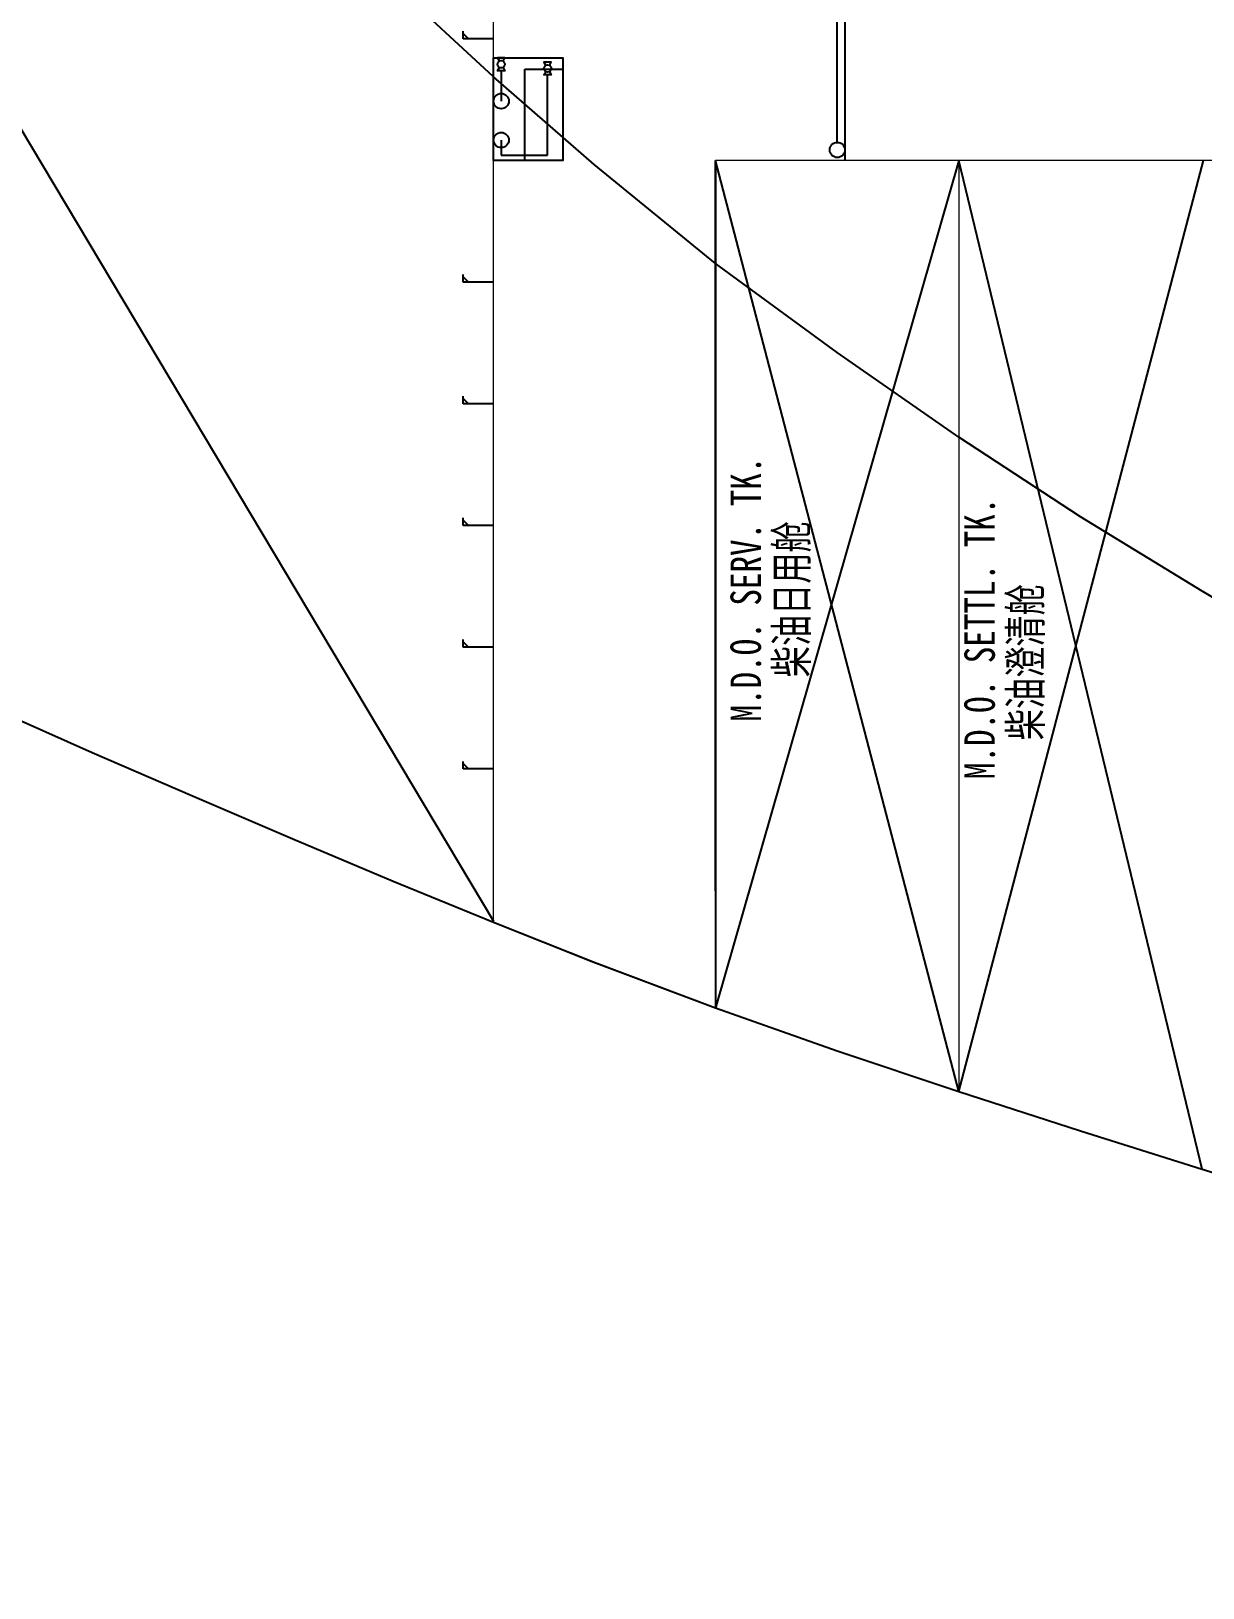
# Model space of a CAD drawing. Header units: millimetres. Extents: x -1838618 to -1600818, y -1770412 to -1553248.
# Drawn here: x -1823147 to -1815441, y -1699728 to -1689496 of the extents above; entities that cross this region are included whole.
import ezdxf
from ezdxf.enums import TextEntityAlignment as Align

# ---------------------------------------------------------------- set-up
doc = ezdxf.new("R2010")
doc.units = ezdxf.units.MM
doc.header["$LTSCALE"] = 100
doc.linetypes.add('ACAD_ISO04W100', pattern=[30, 24, -3, 0, -3])
for name, color, linetype in [('11', 7, 'Continuous'), ('401texte', 4, 'Continuous'), ('402textc', 6, 'Continuous'), ('416grating', 9, 'Continuous')]:
    doc.layers.add(name, color=color, linetype=linetype)
doc.styles.add('HZ', font='romans.shx', dxfattribs={"width": 0.8, "height": 4, "bigfont": 'hzdx.shx'})
doc.styles.add('ROMANT', font='', dxfattribs={"width": 0.8})
doc.styles.get('ROMANT').set_extended_font_data('SimSun')

# ---------------------------------------------------------------- blocks, each defined once
blk = doc.blocks.new('A$C02617EFD')
at = {"color": 9, "lineweight": -3}
for p, q in [((50, 590), (50, 390)), ((355, 34), (355, 562)), ((50, 134), (50, 34)), ((50, 34), (355, 34))]:
    blk.add_line(p, q, dxfattribs=at)
for points in [[(0, 674), (455, 674), (455, 0), (0, 0)], [(205, 600), (455, 600), (455, 0), (205, 0)]]:
    blk.add_lwpolyline(points, close=True, dxfattribs=at)
for points in [[(62, 653), (74, 674), (26, 674), (38, 653)], [(367, 625), (379, 646), (331, 646), (343, 625)], [(62, 611), (74, 590), (26, 590), (38, 611)], [(367, 583), (379, 562), (331, 562), (343, 583)]]:
    blk.add_lwpolyline(points, dxfattribs=at)
for centre, radius in [((50, 632), 24.3), ((355, 604), 24.3), ((50, 390), 50), ((50, 134), 50)]:
    blk.add_circle(centre, radius, dxfattribs=at)
blk = doc.blocks.new('UPPER PLATFORM')
at = {"color": 0, "lineweight": -3}
blk.add_line((-18400, -4681.06), (-18400, -3757.5), dxfattribs=at)
at = {"color": 6}
for p, q in [((-20860, -4000.05), (-20860, -3950.05)), ((-20825, -4000.05), (-20860, -3965.05)), ((-20660, -4000.05), (-20860, -4000.05)), ((-20860, -5600.05), (-20860, -5550.05)), ((-20825, -5600.05), (-20860, -5565.05)), ((-20660, -5600.05), (-20860, -5600.05)), ((-20860, -6400.05), (-20860, -6350.05)), ((-20825, -6400.05), (-20860, -6365.05)), ((-20660, -6400.05), (-20860, -6400.05)), ((-20860, -7200.05), (-20860, -7150.05)), ((-20825, -7200.05), (-20860, -7165.05)), ((-20660, -7200.05), (-20860, -7200.05)), ((-20860, -8000.05), (-20860, -7950.05)), ((-20825, -8000.05), (-20860, -7965.05)), ((-20660, -8000.05), (-20860, -8000.05)), ((-20860, -8800.05), (-20860, -8750.05)), ((-20825, -8800.05), (-20860, -8765.05)), ((-20660, -8800.05), (-20860, -8800.05))]:
    blk.add_line(p, q, dxfattribs=at)
at = {"color": 9, "linetype": 'ACAD_ISO04W100', "ltscale": 100}
for p, q in [((-17600, -4800), (-19200, -10370.8)), ((-17600, -10920.1), (-19200, -4800)), ((-17600, -10920.1), (-15991.48, -4800)), ((-16000, -11430), (-17600, -4800))]:
    blk.add_line(p, q, dxfattribs=at)
at = {"color": 6, "lineweight": -3}
for p, q in [((-19200, -9600), (-19200, -4800)), ((-19200, -4800), (-19200, -10370.8))]:
    blk.add_line(p, q, dxfattribs=at)
at = {"color": 1, "linetype": 'ACAD_ISO04W100', "ltscale": 100, "flags": 128}
blk.add_lwpolyline([(-20660, -9807.6), (-20000, -10069.5), (-19200, -10370.8), (-18400, -10653.1), (-17600, -10920.1), (-16800, -11178.1), (-16000, -11430), (-15200, -11676.1), (-14400, -11915.3), (-13600, -12149.3), (-12800, -12375.2), (-12000, -12593.3), (-11200, -12801.1), (-10400, -12990.5), (-9600, -13165.9), (-8800, -13321.3), (-8000, -13464.1), (-7200, -13592.7), (-6400, -13713.8), (-5600, -13820), (-4800, -13907.7), (-4000, -13988.3), (-3200, -14051.5), (-2400, -14102.1), (-1600, -14146.4), (-800, -14182.7)], dxfattribs=at)
at = {"color": 0, "lineweight": -3}
blk.add_circle((-18400, -4731.06), 50, dxfattribs=at)
at = {"layer": '11', "color": 6, "linetype": 'Continuous', "lineweight": 20}
for p, q in [((-20660, -9807.6), (-20660, 9807.6)), ((-800, -4800), (-19200, -4800)), ((-17600, -4800), (-17600, -10920.1))]:
    blk.add_line(p, q, dxfattribs=at)
blk.add_lwpolyline([(-20660, -4251), (-20660, -4251), (-20000, -4827.6), (-19200, -5478.2), (-18400, -6063), (-17600, -6619.4), (-16800, -7142.4), (-16000, -7631.8), (-15200, -8105.2)], dxfattribs=at)
at = {"layer": '416grating'}
blk.add_line((-18350, -3756.5), (-18350, -4800), dxfattribs=at)
at = {"color": 7, "lineweight": -3}
blk.add_blockref('A$C02617EFD', (-20660, -4800), dxfattribs=at)
at = {"layer": '401texte', "style": 'ROMANT', "width": 0.8}
for s, p in [('M.D.O. SERV. TK.', (-18902.32, -7617.75)), ('M.D.O. SETTL. TK.', (-17364.08, -7941.79))]:
    blk.add_text(s, height=200, rotation=90, dxfattribs=at).set_placement(p, align=Align.CENTER)
at = {"layer": '402textc', "color": 2, "style": 'HZ', "width": 0.9}
for s, p in [('柴油日用舱', (-18572.94, -7684.35)), ('柴油澄清舱', (-17034.7, -8098.19))]:
    blk.add_text(s, height=240, rotation=90, dxfattribs=at).set_placement(p, align=Align.CENTER)

msp = doc.modelspace()

# ---------------------------------------------------------------- linework, layer by layer
at = {"color": 9, "linetype": 'ACAD_ISO04W100', "ltscale": 100}
msp.add_line((-1829245.5, -1680038.9), (-1820105.4, -1695346.6), dxfattribs=at)
at = {"color": 1, "linetype": 'ACAD_ISO04W100', "ltscale": 100, "flags": 128}
msp.add_lwpolyline([(-1829245.5, -1685545.8), (-1829245.5, -1691045.8), (-1828025.4, -1691720.4), (-1827365.4, -1692069.6), (-1826705.4, -1692403.1), (-1826045.4, -1692727.3), (-1825385.4, -1693042.3), (-1824725.4, -1693357.3), (-1824065.4, -1693649.7), (-1823405.4, -1693945.4), (-1822745.4, -1694236.4), (-1822085.4, -1694522.3), (-1821425.4, -1694805.5), (-1820765.4, -1695083.4), (-1820105.4, -1695353.4), (-1819445.4, -1695615.3), (-1818645.4, -1695916.6), (-1817845.4, -1696198.9), (-1817045.4, -1696465.9), (-1816245.4, -1696723.9), (-1815445.4, -1696975.8), (-1814645.4, -1697221.9), (-1813845.4, -1697461.1), (-1813045.4, -1697695.1), (-1812245.4, -1697921), (-1811445.4, -1698139.1), (-1810645.4, -1698346.9), (-1809845.4, -1698536.3), (-1809045.4, -1698711.7), (-1808245.4, -1698867.1), (-1807445.4, -1699009.9), (-1806645.4, -1699138.5), (-1805845.4, -1699259.6), (-1805045.4, -1699365.8), (-1804245.4, -1699453.5), (-1803445.4, -1699534.1), (-1802645.4, -1699597.3), (-1801845.4, -1699647.9), (-1801045.4, -1699692.2), (-1800245.4, -1699728.5)], dxfattribs=at)
at = {"color": 6}
msp.add_lwpolyline([(-1814645.3, -1693651), (-1815445.3, -1693177.6), (-1816245.3, -1692688.2), (-1817045.3, -1692165.2), (-1817845.3, -1691608.8), (-1818645.3, -1691024), (-1819445.3, -1690373.4), (-1820105.3, -1689796.8), (-1820765.3, -1689184)], dxfattribs=at)

# ---------------------------------------------------------------- block references
at = {"color": 9, "linetype": 'ACAD_ISO04W100'}
msp.add_blockref('UPPER PLATFORM', (-1799445.3, -1685545.7), dxfattribs=at)

doc.saveas('drawing.dxf')
